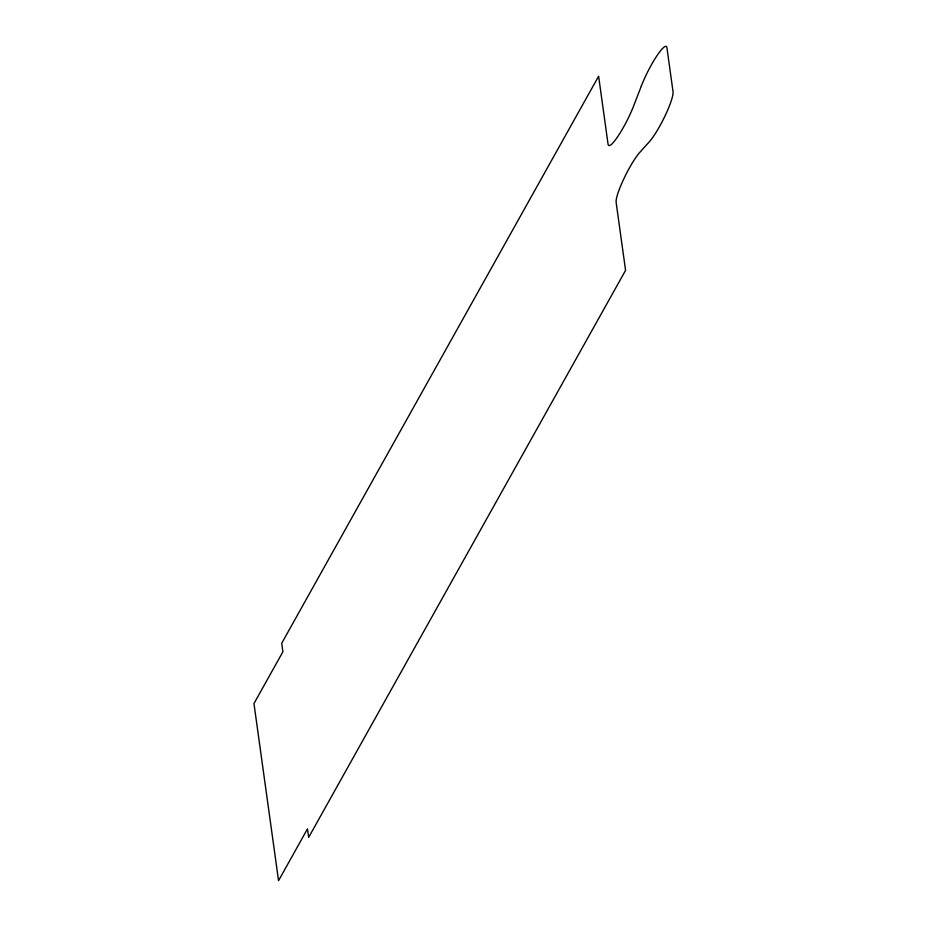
<?xml version="1.0" encoding="UTF-8"?>
<svg xmlns="http://www.w3.org/2000/svg" width="927" height="927" viewBox="0 0 927 927"><rect width="100%" height="100%" fill="white"/><g stroke="black" fill="none" stroke-linecap="round" stroke-linejoin="round"><path stroke-width="1.39" d="M641.391 85.887L633.604 106.037A30.464 5.052 -63.1 0 1 618.089 136.095A30.464 5.052 -63.1 0 1 608.066 144.218L598.622 76.223L281.715 643.257L282.897 651.774L253.963 703.558L278.552 880.65L307.486 828.865L308.668 837.382L625.574 270.348L616.131 202.353A30.464 5.052 -63.1 0 1 623.975 178.505A30.464 5.052 -63.1 0 1 640.001 152.132L649.178 141.958A30.464 5.052 -63.1 0 0 665.204 115.585A30.464 5.052 -63.1 0 0 673.037 91.738L666.93 47.706A30.464 5.052 -63.1 0 0 656.895 55.817A30.464 5.052 -63.1 0 0 641.391 85.887"/></g></svg>
